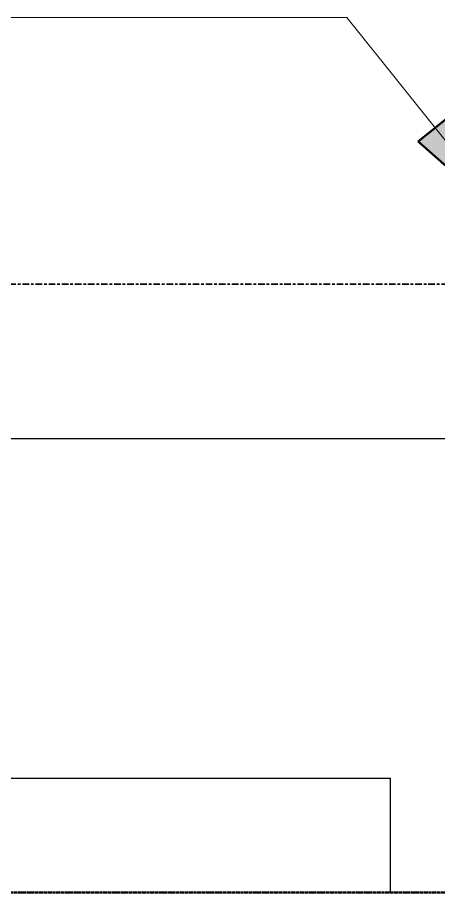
# Model space of a CAD drawing. Header units: millimetres. Extents: x -153298 to 620751, y -313239 to 250031.
# Drawn here: x 80640 to 81662, y -213767 to -211643 of the extents above; entities that cross this region are included whole.
import ezdxf

# ---------------------------------------------------------------- set-up
doc = ezdxf.new("R2010")
doc.units = ezdxf.units.MM
doc.linetypes.add('Centre', pattern=[31.75, 6.35, -4.7625, 15.875, -4.7625])
doc.linetypes.add('DPA_Hidden 50', pattern=[3, 2, -1])
for name, color, linetype, lineweight in [('A-DETL-GENF', 7, 'Continuous', 35), ('A-FLOR-LEVL', 7, 'Continuous', 35), ('A-GENM-IDEN', 7, 'Continuous', 25), ('G-ANNO-SPOR', 7, 'Continuous', 9)]:
    doc.layers.add(name, color=color, linetype=linetype, lineweight=lineweight)

# ---------------------------------------------------------------- blocks, each defined once
blk = doc.blocks.new('DPA_AN_Callout - DPA_AN_Callout-15529985-2150-01 ENTRANCE 1 ELEVATION 4')
at = {"layer": 'A-DETL-GENF', "color": 7, "lineweight": 25}
for p in [(11201.1, 114406.1), (14192.5, 114128.6)]:
    blk.add_line(p, (14192.5, 114406.1), dxfattribs=at)
at = {"layer": 'A-DETL-GENF', "color": 7, "linetype": 'DPA_Hidden 50', "lineweight": 50}
blk.add_line((12973.3, 114128.6), (15671.7, 114128.6), dxfattribs=at)

msp = doc.modelspace()

# ---------------------------------------------------------------- hatches: boundary and pattern name
at = {"layer": 'G-ANNO-SPOR', "lineweight": 50}
msp.add_hatch(color=7, dxfattribs=at).paths.add_polyline_path([(81840.5208, -212145.1981), (81694.7105, -211877.733), (81612.0255, -211943.7332)])

# ---------------------------------------------------------------- linework, layer by layer
at = {"layer": 'A-FLOR-LEVL', "color": 7, "linetype": 'Centre'}
msp.add_line((60861.2198, -212290.0775), (103364.1634, -212290.0775), dxfattribs=at)
at = {"layer": 'A-GENM-IDEN', "color": 7}
msp.add_line((82475.5606, -212665.1981), (77684.7571, -212665.1981), dxfattribs=at)
at = {"layer": 'G-ANNO-SPOR', "color": 7}
for p, q in [((81439.4717, -211642.7641), (76795.0811, -211642.7641)), ((81840.5208, -212145.1981), (81439.4717, -211642.7641))]:
    msp.add_line(p, q, dxfattribs=at)
at = {"layer": 'G-ANNO-SPOR', "color": 7, "lineweight": 50}
for p, q in [((81694.7105, -211877.733), (81612.0255, -211943.7332)), ((81612.0255, -211943.7332), (81840.5208, -212145.1981))]:
    msp.add_line(p, q, dxfattribs=at)

# ---------------------------------------------------------------- block references
at = {"layer": 'A-DETL-GENF', "color": 7}
msp.add_blockref('DPA_AN_Callout - DPA_AN_Callout-15529985-2150-01 ENTRANCE 1 ELEVATION 4', (67352.626, -327895.1981), dxfattribs=at)

doc.saveas('drawing.dxf')
